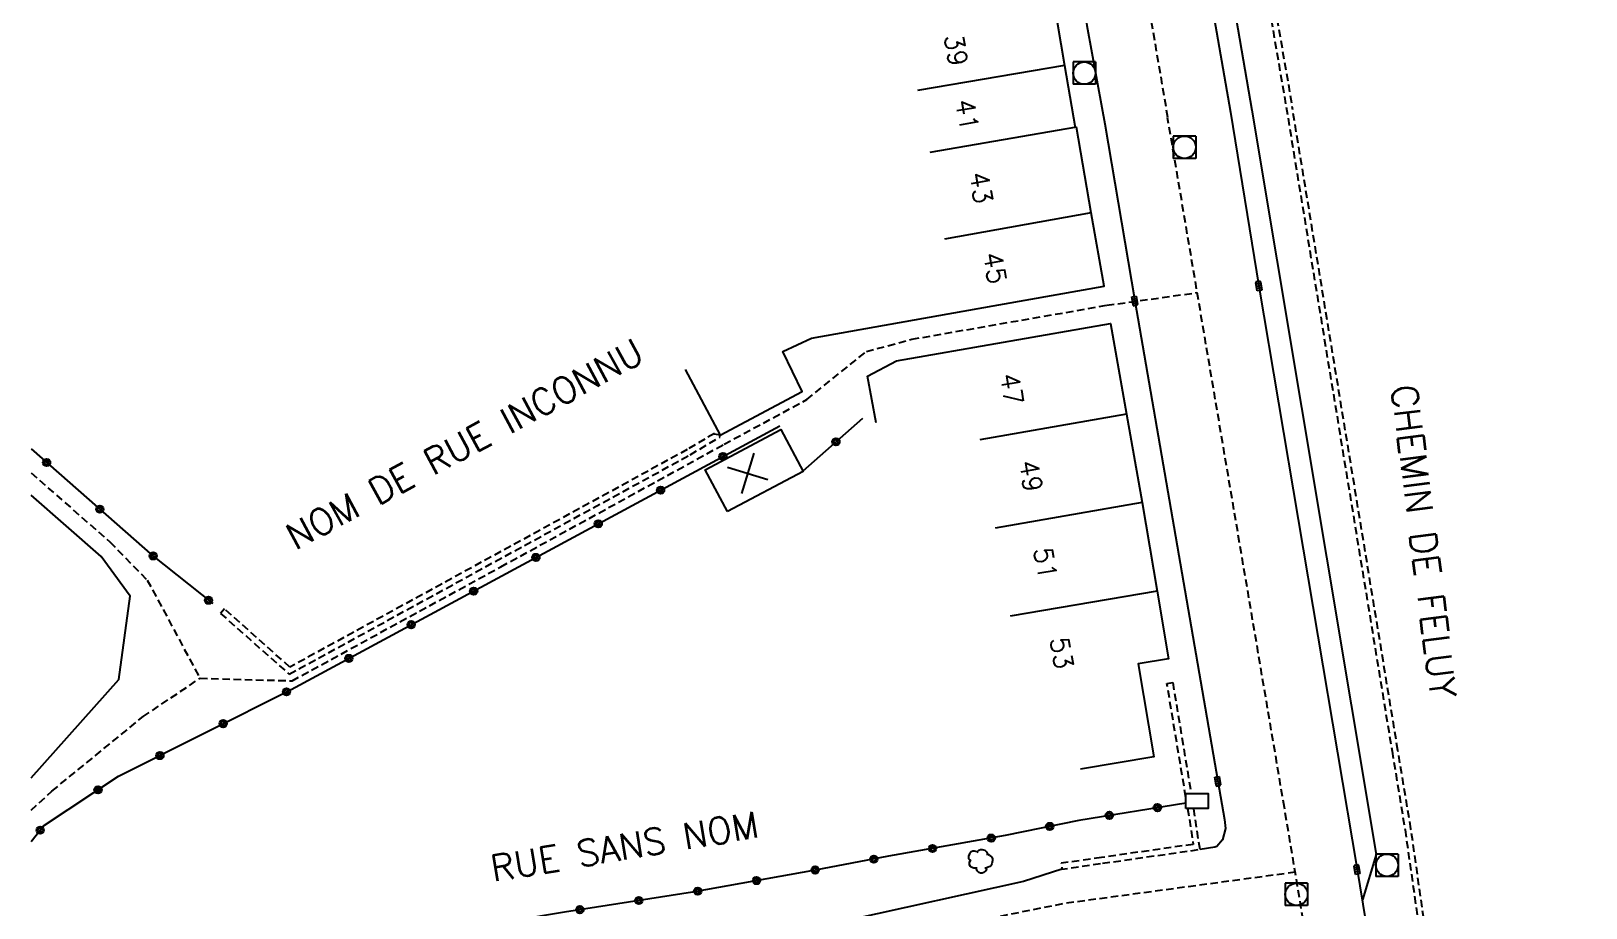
# Model space of a CAD drawing. Header units: millimetres. Extents: x 134000 to 135001, y 143000 to 144000.
# Drawn here: x 134000 to 134104.3, y 143884 to 143942.8 of the extents above; entities that cross this region are included whole.
import ezdxf
from ezdxf.enums import TextEntityAlignment as Align

# ---------------------------------------------------------------- set-up
doc = ezdxf.new("R2010")
doc.units = ezdxf.units.MM
doc.linetypes.add('DASHED', pattern=[0.75, 0.5, -0.25])
doc.layers.get('0').update_dxf_attribs({"linetype": 'CONTINUOUS'})
for name, color, linetype in [('W0001', 6, 'DASHED'), ('W0008', 7, 'CONTINUOUS'), ('w0100', 7, 'CONTINUOUS'), ('W0112', 1, 'DASHED'), ('W0300', 7, 'CONTINUOUS'), ('W0302', 3, 'CONTINUOUS'), ('W0322', 7, 'CONTINUOUS'), ('w0400', 7, 'CONTINUOUS'), ('W0420', 7, 'CONTINUOUS'), ('W0989', 7, 'CONTINUOUS'), ('W0991', 7, 'CONTINUOUS'), ('W1102', 7, 'CONTINUOUS'), ('W1471', 7, 'CONTINUOUS')]:
    doc.layers.add(name, color=color, linetype=linetype)
doc.styles.get("Standard").update_dxf_attribs({"font": 'romans.shx', "width": 0.85})

# ---------------------------------------------------------------- blocks, each defined once
blk = doc.blocks.new('T420')
for p, q in [((0.75, 0.75), (-0.75, 0.75)), ((-0.75, 0.75), (-0.75, -0.75)), ((0.75, 0.75), (0.75, -0.75)), ((0.75, -0.75), (-0.75, -0.75))]:
    blk.add_line(p, q)
blk.add_ellipse((0, 0), major_axis=(-0.53, 0.53), ratio=1, start_param=3.926991, end_param=10.210176)
blk = doc.blocks.new('t991o')
at = {"color": 0, "linetype": 'Continuous'}
for p, q in [((-1, 1), (1, -1)), ((-1, -1), (1, 1))]:
    blk.add_line(p, q, dxfattribs=at)
blk = doc.blocks.new('T400')
at = {"color": 0, "linetype": 'ByBlock', "lineweight": -2}
for p, q in [((-0.15, -0.25), (-0.15, 0.3)), ((-0.15, 0.3), (0.15, 0.3)), ((-0.15, 0.15), (0.15, 0.15)), ((-0.15, 0), (0.15, 0)), ((0.15, 0.3), (0.15, -0.25)), ((-0.15, -0.15), (0.15, -0.15)), ((-0.15, -0.25), (-0.15, -0.3)), ((-0.15, -0.3), (0.15, -0.3)), ((0.15, -0.3), (0.15, -0.25))]:
    blk.add_line(p, q, dxfattribs=at)
blk = doc.blocks.new('T1471')
at = {"color": 0, "linetype": 'Continuous', "flags": 128}
blk.add_lwpolyline([(-0.75, -0.5), (-0.75, 0.5), (0.75, 0.5), (0.75, -0.5), (-0.75, -0.5)], dxfattribs=at)
blk = doc.blocks.new('t322o')
at = {"color": 0, "linetype": 'Continuous'}
for radius in [0.25, 0.15]:
    blk.add_circle((0, 0), radius, dxfattribs=at)
blk = doc.blocks.new('T300')
for p, q in [((-0.8, 0.51), (-0.86, 0.34)), ((-0.86, 0.34), (-0.86, 0.17)), ((-0.86, 0.17), (-0.74, 0.06)), ((-0.69, 0.63), (-0.8, 0.51)), ((-0.8, -0.06), (-0.74, 0.06)), ((-0.74, 0.06), (-0.69, 0.11)), ((-0.57, 0.69), (-0.69, 0.63)), ((-0.46, 0.69), (-0.57, 0.69)), ((-0.29, 0.63), (-0.46, 0.69)), ((-0.29, 0.63), (-0.17, 0.74)), ((-0.23, 0.57), (-0.29, 0.63)), ((-0.17, 0.74), (-0.06, 0.8)), ((-0.06, 0.8), (0.06, 0.8)), ((0.06, 0.8), (0.23, 0.74)), ((0.23, 0.74), (0.34, 0.63)), ((0.34, 0.63), (0.4, 0.51)), ((0.46, 0.46), (0.34, 0.46)), ((0.4, 0.51), (0.4, 0.46)), ((0.57, 0.4), (0.46, 0.46)), ((0.57, 0.4), (0.69, 0.29)), ((0.69, 0.29), (0.74, 0.17)), ((0.74, 0.06), (0.69, -0.17)), ((0.74, 0.17), (0.74, 0.06)), ((-0.8, -0.17), (-0.8, -0.06)), ((-0.8, -0.23), (-0.8, -0.17)), ((-0.74, -0.34), (-0.8, -0.23)), ((-0.69, -0.4), (-0.74, -0.34)), ((-0.51, -0.46), (-0.69, -0.4)), ((-0.4, -0.46), (-0.51, -0.46)), ((-0.4, -0.46), (-0.34, -0.46)), ((-0.34, -0.46), (-0.34, -0.4)), ((-0.34, -0.51), (-0.34, -0.46)), ((-0.29, -0.63), (-0.34, -0.51)), ((-0.17, -0.74), (-0.29, -0.63)), ((-0.06, -0.8), (-0.17, -0.74)), ((0.06, -0.8), (-0.06, -0.8)), ((0.17, -0.74), (0.06, -0.8)), ((0.23, -0.69), (0.17, -0.74)), ((0.29, -0.46), (0.23, -0.46)), ((0.29, -0.63), (0.23, -0.69)), ((0.46, -0.4), (0.29, -0.46)), ((0.34, -0.51), (0.29, -0.63)), ((0.34, -0.51), (0.34, -0.46)), ((0.57, -0.34), (0.46, -0.4)), ((0.63, -0.29), (0.57, -0.34)), ((0.69, -0.17), (0.63, -0.29))]:
    blk.add_line(p, q)

msp = doc.modelspace()

# ---------------------------------------------------------------- linework, layer by layer
at = {"layer": 'W0001'}
for points in [[(134078.18, 143996.61), (134071.78, 143983.18), (134071.07, 143974.47), (134071.7, 143964.96), (134073.25, 143954.5), (134076.23, 143936.96)], [(134103.8, 143738.11), (134103.37, 143744.73), (134102.32, 143755.28), (134101.08, 143766.7), (134099.18, 143781.16), (134098.18, 143792.4), (134096.52, 143803.36), (134094.72, 143812.85), (134092.08, 143834.48), (134090.57, 143846.95), (134089.34, 143856.61), (134085.44, 143882.48), (134084.06, 143890.74), (134076.23, 143936.96)], [(134000, 143890.55), (134001.4, 143891.84), (134007.51, 143896.83), (134011.33, 143899.4), (134017.5, 143899.23), (134031.5, 143906.87), (134046.48, 143915.08), (134052.02, 143918.08), (134056.02, 143921.3), (134059.07, 143922.12), (134072.15, 143924.4), (134078.21, 143925.25)], [(134000, 143913.16), (134005.28, 143908.55), (134007.79, 143905.98), (134011.33, 143899.4)]]:
    msp.add_lwpolyline(points, dxfattribs=at)
at = {"layer": 'W0001', "flags": 128}
msp.add_lwpolyline([(134033.59, 143874.97), (134036.45, 143877.21), (134038.51, 143878.28), (134040.05, 143878.87), (134044.82, 143879.79), (134049.36, 143880.63), (134054.3, 143881.54), (134059.16, 143882.47), (134062.52, 143882.96), (134069.34, 143884.33), (134084.79, 143886.42)], dxfattribs=at)
at = {"layer": 'W0008'}
for points in [[(134066.31, 143986.03), (134065.81, 143984.09), (134065.34, 143981.62), (134065.29, 143979.86), (134065.53, 143977.72), (134065.94, 143975.01), (134066.56, 143970.62), (134068.38, 143958.66), (134069.84, 143949.2), (134070.82, 143943.15), (134071.82, 143937.65), (134072.02, 143936.57)], [(134078.14, 143983.23), (134077.5, 143981.31), (134076.89, 143978.73), (134076.4, 143975.82), (134076, 143972.03), (134075.84, 143968.34), (134075.94, 143965.27), (134076.05, 143963.71), (134077.61, 143962.41), (134079.3, 143952.43), (134081.88, 143937.47)], [(134075.91, 143963.78), (134075.97, 143963.45), (134077.39, 143955.06), (134077.65, 143953.39), (134080.44, 143937.34)], [(134080.44, 143937.34), (134082.34, 143925.69), (134088.93, 143886.58), (134093.4, 143859.37), (134094.12, 143854.51), (134094.71, 143848.95), (134095, 143846.24), (134098.62, 143812.17), (134099.16, 143810.84), (134100.7, 143808.74), (134103.7, 143806.1), (134104.28, 143805.7), (134104.28, 143805.7), (134104.28, 143805.7)], [(134081.88, 143937.47), (134090.22, 143887.6), (134089.29, 143884.56)], [(134072.02, 143936.57), (134074.02, 143924.69), (134079.59, 143892.5), (134080.04, 143889.94), (134080.1, 143889.33), (134079.9, 143888.57), (134079.53, 143888.13), (134079.4, 143888.07), (134078.41, 143887.92)]]:
    msp.add_lwpolyline(points, dxfattribs=at)
at = {"layer": 'W0008', "flags": 128}
msp.add_lwpolyline([(134069.14, 143886.6), (134066.56, 143885.79), (134054.82, 143883.18), (134045.58, 143881.32), (134034.37, 143879.55), (134029.77, 143878.64)], dxfattribs=at)
at = {"layer": 'w0100'}
for points in [[(134054.98, 143973.8), (134059.92, 143974.56), (134061.29, 143965.64), (134061.95, 143961.42), (134062.67, 143957.1), (134063.34, 143952.63), (134064.03, 143948.43), (134067.85, 143949.1), (134068.58, 143944.83), (134069.31, 143940.46), (134070.03, 143936.31)], [(134043.86, 143920.1), (134046.21, 143915.69), (134051.72, 143918.63), (134050.41, 143921.3), (134052.35, 143922.2), (134063.53, 143924.18), (134071.98, 143925.67), (134071.11, 143930.59), (134070.12, 143936.33)], [(134056.67, 143916.51), (134056.1, 143919.65), (134058.04, 143920.67), (134072.4, 143923.18), (134073.48, 143917.11), (134074.51, 143911.18), (134075.52, 143905.23), (134076.29, 143900.7), (134074.26, 143900.36), (134075.31, 143894.13), (134070.38, 143893.3)], [(134046.7, 143910.57), (134045.21, 143913.38), (134050.29, 143916.08), (134051.78, 143913.26), (134046.7, 143910.57)]]:
    msp.add_lwpolyline(points, dxfattribs=at)
at = {"layer": 'W0112'}
for p, q in [((134091.67, 143894.57), (134084.58, 143937.71)), ((134046.19, 143915.56), (134046.21, 143915.69)), ((134076.57, 143899.12), (134077.81, 143891.68)), ((134078.4, 143887.93), (134077.97, 143890.68)), ((134071.85, 143887), (134078.4, 143887.93))]:
    msp.add_line(p, q, dxfattribs=at)
for points in [[(134079.93, 143981.85), (134079.64, 143981.83), (134079.34, 143981.46), (134078.99, 143980.64), (134078.53, 143978.98), (134078.25, 143977.46), (134078.03, 143975.67), (134078.06, 143974.52), (134078.08, 143974.58), (134078.21, 143973.21), (134079.85, 143963.29), (134081.77, 143951.69), (134084.18, 143937.68)], [(134079.93, 143981.85), (134079.95, 143981.45), (134079.84, 143981.44), (134079.68, 143981.25), (134079.37, 143980.51), (134078.92, 143978.89), (134078.64, 143977.4), (134078.43, 143975.65), (134078.45, 143974.84), (134078.6, 143973.26), (134080.25, 143963.36), (134082.16, 143951.76), (134084.58, 143937.71)], [(134084.18, 143937.68), (134091.28, 143894.51), (134092.15, 143889.24), (134093.33, 143881.03), (134094.94, 143868.21), (134096.1, 143859.03), (134097.46, 143847.12), (134099.24, 143828.59), (134099.38, 143828.11), (134099.59, 143827.9)], [(134012.71, 143903.75), (134017.31, 143899.67), (134044.21, 143914.38), (134046.19, 143915.56)], [(134046.21, 143915.69), (134045.82, 143915.75), (134045.83, 143915.81), (134044.01, 143914.73), (134017.36, 143900.15)], [(134017.36, 143900.15), (134012.97, 143904.05), (134012.71, 143903.75)], [(134077.45, 143891.42), (134076.18, 143899.06), (134076.57, 143899.12)], [(134099.88, 143827.77), (134100.04, 143828.14), (134099.82, 143828.23), (134099.74, 143828.32), (134099.64, 143828.67), (134097.86, 143847.17), (134096.49, 143859.08), (134095.34, 143868.26), (134093.72, 143881.08), (134092.55, 143889.3), (134091.67, 143894.57)], [(134077.57, 143890.68), (134077.95, 143888.27)], [(134077.95, 143888.27), (134071.79, 143887.39)]]:
    msp.add_lwpolyline(points, dxfattribs=at)
at = {"layer": 'W0112', "flags": 128}
msp.add_lwpolyline([(134071.79, 143887.39), (134069.09, 143887), (134069.14, 143886.6), (134071.85, 143887)], dxfattribs=at)
at = {"layer": 'W0302'}
msp.add_lwpolyline([(134000, 143892.72), (134005.88, 143899.32), (134006.65, 143904.9), (134004.71, 143907.57), (134000, 143911.67)], dxfattribs=at)
at = {"layer": 'W0322'}
for p, q in [((134055.77, 143916.82), (134051.76, 143913.29)), ((134077.45, 143891.04), (134070.28, 143889.87))]:
    msp.add_line(p, q, dxfattribs=at)
for points in [[(134000, 143888.46), (134000.84, 143889.5), (134005.86, 143892.83), (134017.44, 143898.65), (134050.22, 143916.32)], [(134000, 143914.77), (134008.17, 143907.61), (134012.18, 143904.41)]]:
    msp.add_lwpolyline(points, dxfattribs=at)
at = {"layer": 'W0322', "flags": 128}
msp.add_lwpolyline([(134070.28, 143889.87), (134065.34, 143888.86), (134057.51, 143887.47), (134052.59, 143886.55), (134044.37, 143885.07), (134035.77, 143883.73), (134032.31, 143883.15), (134020.13, 143881.04)], dxfattribs=at)
at = {"layer": 'W1102'}
for p, q in [((134069.31, 143940.46), (134059.45, 143938.79)), ((134070.12, 143936.33), (134060.27, 143934.64)), ((134071.11, 143930.59), (134061.26, 143928.83)), ((134073.48, 143917.11), (134063.63, 143915.37)), ((134074.51, 143911.18), (134064.66, 143909.45)), ((134075.52, 143905.23), (134065.66, 143903.56))]:
    msp.add_line(p, q, dxfattribs=at)

# ---------------------------------------------------------------- block references
at = {"layer": 'W0300'}
msp.add_blockref('T300', (134063.74, 143887.13), dxfattribs=at)
at = {"layer": 'W0322'}
for p, rotation in [((134053.98, 143915.25), 221.3163390775176), ((134046.4, 143914.26), 28.32802383337335), ((134001.04, 143913.86), 318.8059929764287), ((134042.22, 143912.01), 28.32802383337335), ((134004.61, 143910.73), 318.8059929764287), ((134038.04, 143909.75), 28.32802383337335), ((134008.19, 143907.6), 321.3715260720993), ((134033.86, 143907.5), 28.32802383337335), ((134011.9, 143904.63), 321.3715260720993), ((134029.68, 143905.24), 28.32802383337335), ((134025.49, 143902.99), 28.32802383337335), ((134021.31, 143900.73), 28.32802383337335), ((134017.13, 143898.49), 26.68162541387511), ((134012.88, 143896.36), 26.68162541387511), ((134008.64, 143894.22), 26.68162541387511), ((134004.49, 143891.92), 33.49212207403834), ((134072.32, 143890.21), 189.2388862491227), ((134075.54, 143890.73), 189.2388862491227), ((134000.61, 143889.22), 51.32139952359361), ((134068.32, 143889.47), 191.610799855352), ((134064.4, 143888.69), 190.0934691581993), ((134056.52, 143887.28), 190.4848320455593), ((134060.46, 143887.99), 190.0934691581993), ((134052.59, 143886.55), 190.22259823142), ((134044.71, 143885.13), 190.22259823142), ((134048.65, 143885.84), 190.22259823142), ((134036.81, 143883.89), 188.8654362156816), ((134040.76, 143884.51), 188.8654362156816)]:
    msp.add_blockref('t322o', p, dxfattribs=dict(at, rotation=rotation))
at = {"layer": 'w0400'}
for p, rotation in [((134082.34, 143925.69), 189.2674255366958), ((134074.02, 143924.69), 9.54953002929683), ((134079.59, 143892.5), 9.81863403320319), ((134088.93, 143886.58), 189.557464599016)]:
    msp.add_blockref('T400', p, dxfattribs=dict(at, rotation=rotation))
at = {"layer": 'W0420'}
for p in [(134070.64, 143939.96), (134077.36, 143934.99), (134090.94, 143886.87), (134084.87, 143884.92)]:
    msp.add_blockref('T420', p, dxfattribs=at)
at = {"layer": 'W0991', "rotation": 297.8965973203471}
msp.add_blockref('t991o', (134048.06, 143913.14), dxfattribs=at)
at = {"layer": 'W1471'}
msp.add_blockref('T1471', (134078.2, 143891.18), dxfattribs=at)

# ---------------------------------------------------------------- texts
at = {"layer": 'W0989'}
for s, rotation, p in [('NOM DE RUE INCONNU', 28.4084, (134029.07, 143915.1)), ('CHEMIN DE FELUY', 277.2494, (134093.4, 143908.57)), ('RUE SANS NOM', 9.5155, (134039.8, 143888.13))]:
    msp.add_text(s, height=1.75, rotation=rotation, dxfattribs=at).set_placement(p, align=Align.MIDDLE)
at = {"layer": 'W0991'}
for s, rotation, p in [('39', 279.5804, (134062.04, 143941.49)), ('41', 279.8572, (134062.78, 143937.16)), ('43', 279.6958, (134063.72, 143932.28)), ('45', 280.113, (134064.65, 143926.9)), ('47', 279.3806, (134065.78, 143918.78)), ('49', 279.9342, (134067.06, 143912.95)), ('51', 279.5961, (134068.03, 143907.1)), ('53', 279.5912, (134069.13, 143901.09))]:
    msp.add_text(s, height=1.25, rotation=rotation, dxfattribs=at).set_placement(p, align=Align.MIDDLE)

doc.saveas('drawing.dxf')
